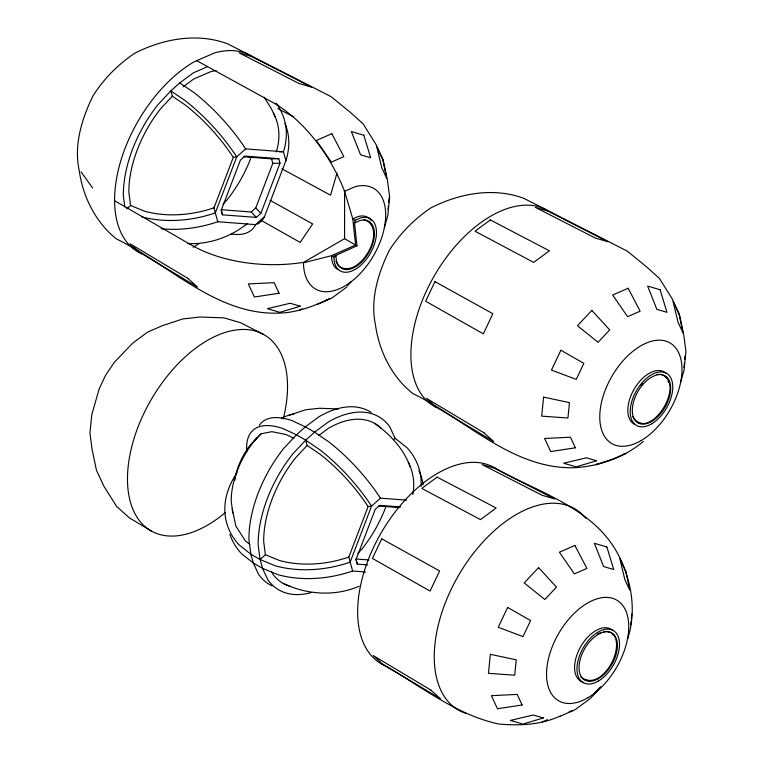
<?xml version="1.0" encoding="UTF-8"?>
<svg xmlns="http://www.w3.org/2000/svg" width="763" height="763" viewBox="0 0 763 763"><rect width="100%" height="100%" fill="white"/><g stroke="black" fill="none" stroke-linecap="round" stroke-linejoin="round"><path stroke-width="1.14" d="M252.667 56.777A113.172 65.341 -60 0 0 214.67 52.866L193.936 61.898A113.105 65.303 -60 0 0 114.603 200.736L114.593 200.898A113.172 65.341 -60 0 0 141.565 253.717M333.889 254.651L335.234 255.653L356.97 245.829L354.442 222.224L355.196 222.662L360.002 220.564A27.153 15.68 -60 0 1 374.137 237.541A27.153 15.68 -60 0 1 353.689 267.784A27.153 15.68 -60 0 1 335.987 256.082L335.253 255.443M336.016 255.882L333.917 257.303A30.091 17.368 -60 0 0 353.517 270.264A30.091 17.368 -60 0 0 376.178 236.749A30.091 17.368 -60 0 0 360.527 217.941L355.196 220.269L352.792 218.886L344.58 191.275A116.272 67.134 60 0 0 273.392 102.767L196.73 60.678M388.033 209.396L388.396 205.838M388.749 202.29L389.225 197.56M630.734 624.697L631.096 621.149M631.335 618.774L631.802 614.043M683.972 367.489L684.449 362.759M684.812 359.211L685.164 355.663M384.38 227.603L387.795 215.471L389.645 197.007L387.537 180.879L383.102 159.744L375.844 144.178L363.093 123.835L350.331 112.342L331.018 96.615L227.698 43.863C197.159 32.456 163.082 38.799 134.689 53.276C117.988 64.493 103.463 79.123 92.809 96.214C81.775 118.933 73.782 145.018 79.171 170.368C82.824 196.52 95.537 222.31 116.367 238.905C169.205 264.437 216.644 315.739 279.43 313.097C297.103 312.677 313.66 306.058 329.568 298.896L326.163 299.945M680.672 382.149L684.087 370.017L685.937 351.562L683.829 335.424L679.394 314.299L672.136 298.734L659.385 278.39L646.633 266.888L627.32 251.17L524 198.409C493.451 187.011 459.374 193.354 430.981 207.822C414.28 219.038 399.755 233.669 389.101 250.769C378.066 273.488 370.074 299.573 375.463 324.924C379.116 351.075 391.829 376.855 412.669 393.46C465.497 418.992 512.946 470.294 575.722 467.652C600.109 465.974 624.582 457.314 643.343 441.415M627.434 639.356C636.809 612.05 631.697 581.234 618.898 555.941C594.482 507.509 537.534 492.402 493.785 467.366M336.941 173.23L330.541 195.214L281.871 168.776M264.503 216.644L255.615 224.618L217.789 221.737L215.328 212.896L214.022 207.784L233.297 157.34L236.73 156.863L245.629 148.88L283.445 151.77L285.906 160.612L264.503 216.644A99.963 40.201 48.1 0 1 257.179 224.188M222.472 214.823L221.213 210.33L240.383 160.154L244.904 156.1L278.772 158.685L280.021 163.177L260.851 213.354L256.339 217.407L222.472 214.823L221.165 209.711L251.256 212L255.767 207.946L272.801 163.368L271.552 158.876L243.635 156.749M365.611 571.992L352.611 571.001L348.844 557.047L368.109 506.603L371.552 506.127L380.441 498.153L406.45 500.127M207.441 66.696L193.411 72.809L179.744 82.909L170.855 90.892L172.333 96.186L160.955 108.327A92.142 53.2 -60 0 0 128.861 192.333L130.578 205.466L126.772 208.881M223.015 204.16L227.078 199.82A92.142 53.2 -60 0 0 250.722 158.399M347.442 285.686L351.323 281.537M257.064 437.8L250.588 444.705A46.505 26.848 -60 0 0 234.842 480.232M293.936 438.258L285.953 434.529L271.847 431.667L261.022 433.823L254.127 441.176A65.761 37.969 -60 0 0 231.218 501.129L232.782 513.051M421.071 486.327A99.963 71.026 -15.6 0 0 407.08 447.776L395.139 438.315L389.75 426.755A99.963 57.711 -60 0 0 328.233 422.073L314.566 432.173L305.677 440.156L292.973 453.708A99.963 57.711 -60 0 0 258.152 544.839L260.078 559.517L262.539 568.359L267.927 579.918A99.963 57.711 -60 0 0 311.123 592.574M247.126 451L246.621 447.709A99.963 40.201 48.1 0 1 283.254 428.653L296.454 434.824L305.677 440.156L307.155 445.449L295.777 457.59A92.142 53.2 -60 0 0 263.683 541.596L265.4 554.73L260.078 559.517L250.846 554.186L238.905 544.734A99.963 71.026 -15.6 0 1 237.083 472.65M357.837 553.423L361.9 549.083A92.142 53.2 -60 0 0 385.544 507.662M640.987 385.439L642.532 383.799M594.377 693.29L600.586 686.671M254.203 440.842L261.022 433.823M598.621 689.838L590.104 698.612L575.073 709.724L560.013 716.285M393.613 439.679L395.139 438.315M183.11 86.82L193.459 79.161L210.34 71.808A92.142 53.2 -60 0 1 216.148 70.53M347.041 286.859L332.019 297.971L316.96 304.532M318.867 435.387L328.281 428.424A92.142 53.2 -60 0 1 381.052 428.196M356.97 245.829L344.58 238.685L303.531 262.386A116.272 67.134 0 0 1 191.284 244.99L114.612 200.726M344.237 191.427L354.881 186.792A58.131 33.562 -60 0 1 385.124 223.12A58.131 33.562 -60 0 1 341.347 287.861A58.131 33.562 -60 0 1 303.483 262.815L331.543 255.691L355.596 245.037L352.792 218.886L358.124 216.558A30.091 17.368 -60 0 1 371.133 220.373M299.325 310.169L302.425 308.824M598.717 463.37L595.617 464.724L613.318 458.916L625.86 453.451L623.6 454.147M597.334 634.043L600.319 632.746M542.379 721.922L547.548 719.671M289.377 415.12L305.61 409.788L319.401 408.262L338.495 408.949M359.077 586.232C334.804 596.742 306.755 594.739 283.159 583.361M560.08 716.114C540.748 724.926 519.46 725.909 498.611 723.992C454.882 714.559 419.993 684.974 381.576 663.944M569.227 711.698L572.622 710.649M656.705 374.547L659.032 374.29M603.466 631.754L606.957 631.363L610.963 632.537M249.072 157.159L253.335 156.739M279.325 151.875L283.445 151.77A99.963 71.026 -15.6 0 0 276.111 103.167M271.552 158.876L278.772 158.685M272.801 163.368L280.021 163.177M187.488 243.578C207.345 244.551 227.832 238.075 243.721 226.239A93 37.406 48.1 0 0 247.269 223.702M400.747 506.966L379.726 505.364L375.205 509.417L356.035 559.594L357.284 564.086L367.795 564.887M378.591 506.022L399.43 507.614M368.71 559.947L355.978 558.974L357.284 564.086M363.903 219.61C389.435 227.813 359.115 281.261 338.667 265.867M660.195 374.166C688.159 381.805 649.218 443.999 632.718 416.579M637.906 422.301L639.909 422.893M584.668 679.509L586.671 680.091M130.578 205.466L144.56 211.217A93 66.085 -15.6 0 0 214.022 207.784M265.4 554.73L279.382 560.481A93 66.085 -15.6 0 0 348.844 557.047M260.078 559.517L275.491 565.86A99.963 71.026 -15.6 0 0 350.15 562.159L371.552 506.127A99.963 40.201 48.1 0 0 319.84 449.779L305.677 440.156M263.607 334.48L240.583 322.72L224.036 317.875L200.164 317.017L182.929 318.915L162.633 325.582L147.574 332.143L132.543 343.255L114.145 362.568L105.695 375.081L99.238 388.701L91.798 414.643L89.939 433.098L92.046 449.235L96.491 470.361L103.749 485.926L116.491 506.27L129.252 517.772L151.398 531.058M277.818 108.575L293.65 116.863M270.064 200.316L312.658 223.941L300.155 242.424L260.898 220.202M667.282 378.114L664.373 375.94M667.873 381.529L669.237 382.32M333.946 257.074L331.524 255.92A30.091 17.368 -60 0 0 337.885 269.558M612.67 634.53L614.043 635.321C624.487 651.402 599.995 692.546 580.948 676.934M179.744 82.909L193.907 92.533A99.963 40.201 48.1 0 1 245.629 148.88M172.333 96.186L185.18 104.912A93 37.406 48.1 0 1 233.297 157.34M307.155 445.449L320.002 454.176A93 37.406 48.1 0 1 368.109 506.603M249.854 544.4L245.343 540.833L235.815 525.993L232.267 509.093M374.519 423.312C390.131 434.29 403.293 448.453 410.17 466.508M611.726 633.233L614.043 635.321M255.767 207.946L260.851 213.354M251.256 212L256.339 217.407M81.031 171.837L92.638 188.032M264.16 97.206L271.361 108.689L275.357 117.244M335.93 260.975L337.895 265.181M271.723 571.859L272.687 573.929A92.142 53.2 -60 0 0 289.616 586.06M124.817 206.887L123.339 195.576A99.963 57.711 -60 0 1 158.151 104.445L170.855 90.892L185.018 100.516A99.963 40.201 48.1 0 1 236.73 156.863L215.328 212.896A99.963 71.026 -15.6 0 1 141.737 216.883M355.196 220.269L355.196 222.662M344.58 191.275L344.58 238.685M199.086 243.588A113.172 65.341 -60 0 1 193.115 247.164M284.971 123.301A99.963 71.026 -15.6 0 1 285.906 160.612M217.789 221.737A99.963 71.026 -15.6 0 1 161.127 228.738M255.615 224.618A99.963 40.201 48.1 0 1 231.189 233.936M273.383 113.058A93 66.085 -15.6 0 1 276.225 151.961M383.589 664.993A113.172 65.341 -60 0 1 380.613 533.823A113.172 65.341 -60 0 1 495.721 468.53M466.393 713.529A116.253 67.125 -60 0 1 460.938 571.382A116.253 67.125 -60 0 1 585.803 518.325M583.046 682.189A30.091 17.368 -60 0 1 580.681 646.709A30.091 17.368 -60 0 1 612.622 630.372M259.239 425.363A99.963 40.201 48.1 0 1 292.143 420.671L305.343 426.851L314.566 432.173L328.729 441.796A99.963 40.201 48.1 0 1 380.441 498.153M272.114 585.879A99.963 57.711 -60 0 1 258.705 574.587L253.316 563.027L250.846 554.186L248.929 539.517A99.963 57.711 -60 0 1 283.75 448.386L296.454 434.824L305.343 426.851L319.01 416.741A99.963 57.711 -60 0 1 371.142 412.392M352.611 571.001A99.963 71.026 -15.6 0 1 277.951 574.701L262.539 568.359L253.316 563.027L241.366 553.576A99.963 71.026 -15.6 0 1 229.911 534.377M418.858 470.447A99.963 71.026 -15.6 0 1 423.131 484.906M281.366 418.191A65.761 37.969 -60 0 1 294.013 414.128M408.205 462.321A93 66.085 -15.6 0 1 412.773 494.529M225.209 512.669A113.172 65.341 -60 0 1 127.535 482.531A113.172 65.341 -60 0 1 219.086 334.642A113.172 65.341 -60 0 1 283.235 418.935M436.827 407.785A113.172 65.341 -60 0 1 433.851 276.626A113.172 65.341 -60 0 1 548.959 211.332M634.177 424.104A30.091 17.368 -60 0 1 634.93 387.823A30.091 17.368 -60 0 1 665.861 373.174M490.361 654.33L488.454 673.328L514.691 675.217L516.236 659.833L490.361 654.33M543.599 397.132L541.692 416.131L567.93 418.01L569.475 402.626L543.599 397.132M434.958 281.633L425.668 301.223L483.313 333.86L492.86 313.727L434.958 281.633M381.719 538.831L372.43 558.43L430.074 591.067L439.622 570.934L381.719 538.831M560.881 350.246L551.477 370.074L576.237 379.402L583.848 363.35L560.881 350.246M507.643 607.453L498.239 627.281L522.998 636.609L530.609 620.557L507.643 607.453M591.83 310.398L577.448 325.744L598.078 342.31L609.713 329.893L591.83 310.398M538.592 567.605L524.21 582.942L544.839 599.518L556.475 587.09L538.592 567.605M490.332 219.925L475.053 231.227L533.69 262.405L549.389 250.798L490.332 219.925M437.094 477.123L421.815 488.425L480.452 519.613L496.15 508.005L437.094 477.123M331.848 133.706L316.349 140.459L331.295 162.128L343.836 156.663L331.848 133.706M628.149 288.261L612.641 295.004L627.587 316.674L640.138 311.209L628.149 288.261M574.901 545.459L559.403 552.212L574.348 573.881L586.9 568.416L574.901 545.459M300.288 306.211L279.83 312.325L267.365 308.672L290.188 303.254L300.288 306.211M596.58 460.766L576.132 466.88L563.657 463.217L586.489 457.8L596.58 460.766M543.342 717.964L522.893 724.077L510.418 720.425L533.251 715.007L543.342 717.964M279.086 293.24L254.422 297.007L248.328 283.931L274.146 282.653L279.086 293.24M575.378 447.795L550.714 451.562L544.62 438.477L570.438 437.199L575.378 447.795M522.14 704.993L497.476 708.76L491.382 695.684L517.2 694.406L522.14 704.993M251.399 56.443L239.086 52.828L298.972 83.482L311.628 87.192L251.399 56.443M363.808 135.213L351.342 131.551L360.575 154.813L370.665 157.769L363.808 135.213M547.7 210.989L535.378 207.374L595.264 238.027L607.93 241.747L547.7 210.989M660.109 289.759L647.634 286.106L656.867 309.358L666.967 312.325L660.109 289.759M494.462 468.196L482.14 464.581L542.026 495.235L554.691 498.945L494.462 468.196M606.862 546.966L594.396 543.304L603.628 566.566L613.729 569.522L606.862 546.966M484.047 432.84L426.393 398.324L435.883 406.879L493.814 441.634L484.047 432.84M187.755 278.285L130.091 243.769L139.591 252.334L197.512 287.088L187.755 278.285M430.809 690.048L373.155 655.522L382.644 664.087L440.575 698.841L430.809 690.048M679.146 314.499L673.042 301.423L678.069 322.329L683.009 332.926L679.146 314.499M625.908 571.706L619.804 558.621L624.83 579.537L629.771 590.123L625.908 571.706M382.845 159.953L376.75 146.868L381.777 167.784L386.717 178.37L382.845 159.953M587.987 697.697A58.131 33.562 -60 0 0 623.056 605.908A58.131 33.562 -60 0 0 551.868 647.711A58.131 33.562 -60 0 0 587.987 697.697M598.43 681.025A30.091 17.368 -60 0 0 616.58 633.509A30.091 17.368 -60 0 0 579.737 655.15A30.091 17.368 -60 0 0 598.43 681.025M598.411 678.641A27.153 15.68 -60 0 0 614.797 635.76A27.153 15.68 -60 0 0 581.54 655.283A27.153 15.68 -60 0 0 598.411 678.641M641.235 440.489A58.131 33.562 -60 0 0 676.295 348.701A58.131 33.562 -60 0 0 605.107 390.503A58.131 33.562 -60 0 0 641.235 440.489M651.65 421.434A27.153 15.68 -60 0 0 668.035 378.553A27.153 15.68 -60 0 0 634.778 398.086A27.153 15.68 -60 0 0 651.65 421.434M651.669 423.818A30.091 17.368 -60 0 0 669.828 376.312A30.091 17.368 -60 0 0 632.975 397.943A30.091 17.368 -60 0 0 651.669 423.818"/></g></svg>
